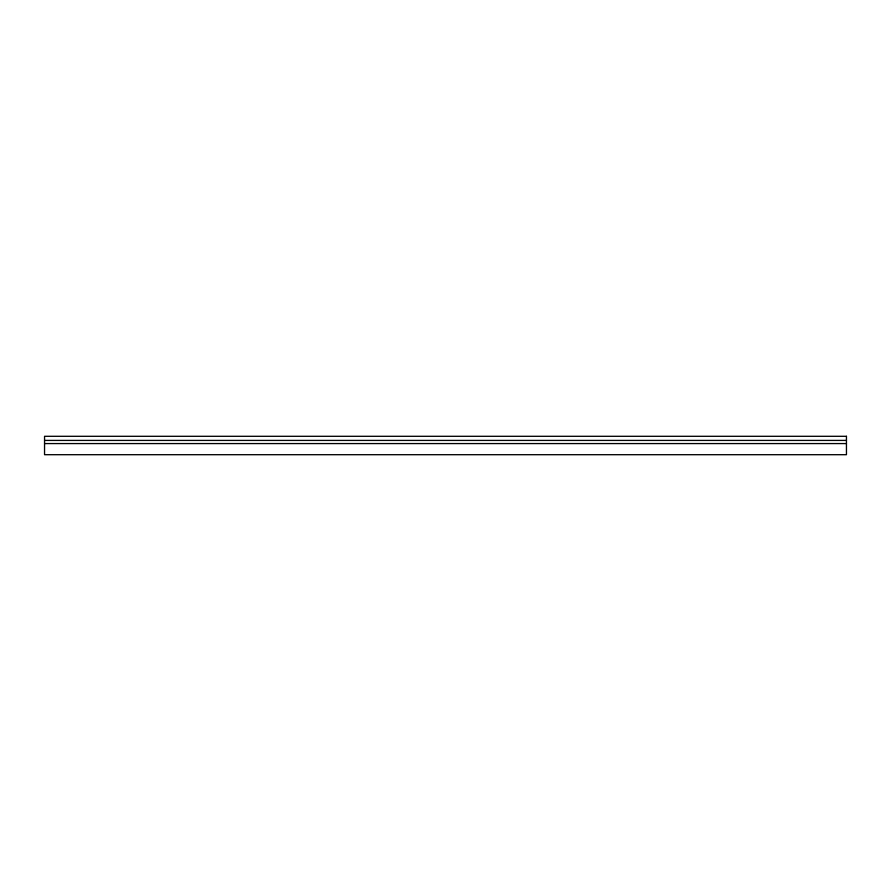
<?xml version="1.0" encoding="UTF-8"?>
<svg xmlns="http://www.w3.org/2000/svg" width="891" height="891" viewBox="0 0 891 891"><rect width="100%" height="100%" fill="white"/><g stroke="black" fill="none" stroke-linecap="round" stroke-linejoin="round"><path stroke-width="1.34" d="M44.55 440.421L846.45 440.421M44.55 443.573L846.45 443.573M846.45 436.3L44.55 436.3L44.55 454.7L846.45 454.7L846.45 436.3"/></g></svg>
